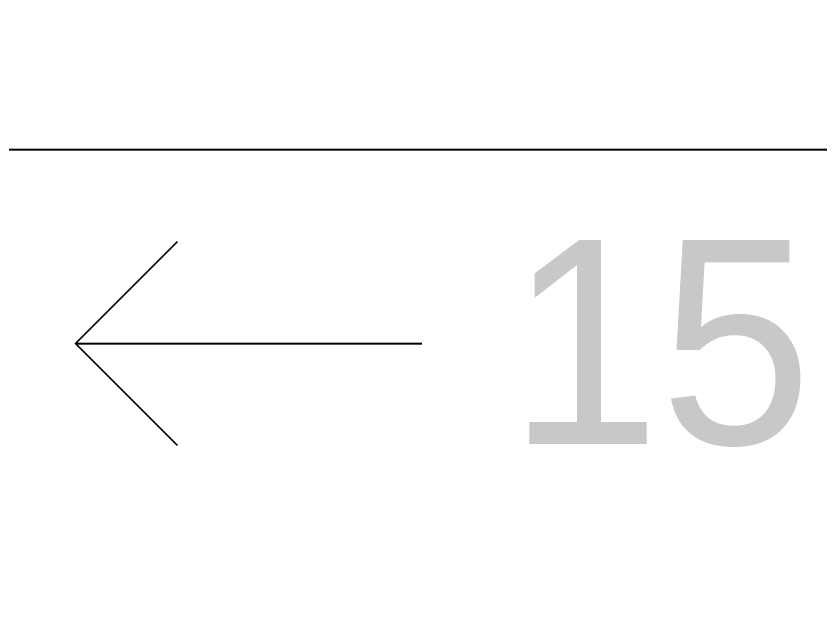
# Model space of a CAD drawing. Header units: metres. Extents: x -16 to 65907, y -5261 to 15511.
# Drawn here: x 65767.54 to 65775.43, y 5540.66 to 5546.5 of the extents above; entities that cross this region are included whole.
import ezdxf

# ---------------------------------------------------------------- set-up
doc = ezdxf.new("R2010")
doc.units = ezdxf.units.M
doc.header["$PDMODE"] = 67
doc.header["$PDSIZE"] = -5
doc.layers.get('0').update_dxf_attribs({"color": 6})
doc.layers.add('BC-TEXT', color=7, linetype='Continuous')
doc.styles.add('BC-1IN10-1', font='FreeSans.ttf', dxfattribs={"height": 2})
doc.dimstyles.new('BC-1IN10-1', dxfattribs={"dimtxt": 2, "dimasz": 2, "dimexe": 0.18, "dimexo": 0.0625, "dimgap": 1, "dimtad": 0, "dimtoh": 1, "dimzin": 12, "dimdsep": 46, "dimtxsty": 'BC-1IN10-1', "dimblk": 'OPEN90', "dimcen": 0.09, "dimse1": 1, "dimse2": 1, "dimclrd": 256, "dimclre": 256, "dimclrt": 7, "dimadec": 0, "dimazin": 0, "dimtfac": 1, "dimtdec": 1, "dimtofl": 0, "dimtmove": 1, "dimatfit": 3, "dimldrblk": 'OPEN90', "dimfxl": 1, "dimtolj": 1, "dimtzin": 0, "dimlwd": -1, "dimarcsym": 0})

# ---------------------------------------------------------------- blocks, each defined once
blk = doc.blocks.new('_OPEN90')
at = {"color": 0, "linetype": 'ByBlock'}
for p, q in [((-0.5, 0.5), (0, 0)), ((0, 0), (-1, 0)), ((0, 0), (-0.5, -0.5))]:
    blk.add_line(p, q, dxfattribs=at)
blk = doc.blocks.new('*D2603')
at = {"layer": 'BC-TEXT'}
for p, q in [((65770.1282, 5543.2898), (65771.5241, 5543.2898)), ((65781.3095, 5543.2898), (65779.9136, 5543.2898))]:
    blk.add_line(p, q, dxfattribs=at)
at = {"layer": 'Defpoints', "color": 0}
for p in [(65768.1282, 5543.2898), (65768.1282, 5540.6584), (65783.3095, 5540.6584)]:
    blk.add_point(p, dxfattribs=at)
at = {"layer": 'BC-TEXT', "xscale": 2, "yscale": 2, "zscale": 2}
for p, rotation in [((65768.1282, 5543.2898), 180.0000000001544), ((65783.3095, 5543.2898), 1.54464360419122e-10)]:
    blk.add_blockref('_OPEN90', p, dxfattribs=dict(at, rotation=rotation))
at = {"layer": 'BC-TEXT', "color": 7, "insert": (65775.7188, 5543.2898), "char_height": 2, "attachment_point": 5, "style": 'BC-1IN10-1'}
blk.add_mtext('\\A1;15.18', dxfattribs=at)
blk = doc.blocks.new('*D2604')
at = {"layer": 'BC-TEXT'}
for p, q in [((65695.7488, 5545.1887), (65734.2452, 5545.1887)), ((65781.3095, 5545.1887), (65742.8131, 5545.1887))]:
    blk.add_line(p, q, dxfattribs=at)
at = {"layer": 'Defpoints', "color": 0}
for p in [(65693.7488, 5545.1887), (65693.7488, 5540.6584), (65783.3095, 5540.6584)]:
    blk.add_point(p, dxfattribs=at)
at = {"layer": 'BC-TEXT', "xscale": 2, "yscale": 2, "zscale": 2, "rotation": 180}
blk.add_blockref('_OPEN90', (65693.7488, 5545.1887), dxfattribs=at)
at = {"layer": 'BC-TEXT', "xscale": 2, "yscale": 2, "zscale": 2}
blk.add_blockref('_OPEN90', (65783.3095, 5545.1887), dxfattribs=at)
at = {"layer": 'BC-TEXT', "color": 7, "insert": (65738.5291, 5545.1887), "char_height": 2, "attachment_point": 5, "style": 'BC-1IN10-1'}
blk.add_mtext('\\A1;89.56', dxfattribs=at)

msp = doc.modelspace()

# ---------------------------------------------------------------- dimensions: what is measured, and where the dimension line sits
at = {"layer": 'BC-TEXT'}
dim = msp.add_linear_dim(base=(65693.7488, 5545.1887), p1=(65783.3095, 5540.6584), p2=(65693.7488, 5540.6584), dimstyle='BC-1IN10-1', dxfattribs=at)
dim.commit()
dim.dimension.update_dxf_attribs({"geometry": '*D2604', "text_midpoint": (65738.5291, 5545.1887)})
dim = msp.add_linear_dim(base=(65768.1282, 5543.2898), p1=(65783.3095, 5540.6584), p2=(65768.1282, 5540.6584), angle=180, dimstyle='BC-1IN10-1', dxfattribs=at)
dim.commit()
dim.dimension.update_dxf_attribs({"geometry": '*D2603', "text_midpoint": (65775.7188, 5543.2898)})

doc.saveas('drawing.dxf')
